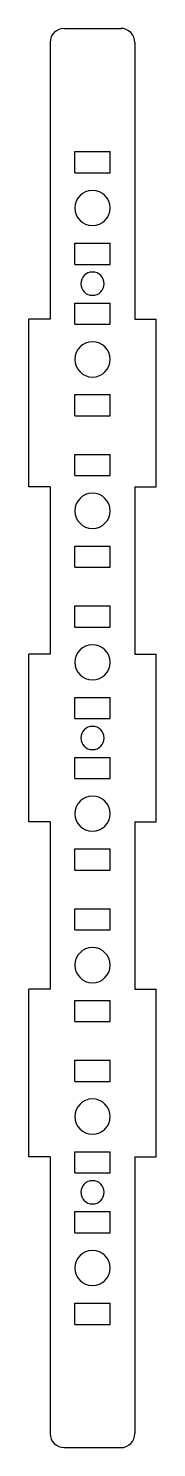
# Model space of a CAD drawing. Header units: millimetres. Extents: x -9 to 9, y -202 to 0.
import ezdxf

# ---------------------------------------------------------------- set-up
doc = ezdxf.new("R2010")
doc.units = ezdxf.units.MM
doc.layers.add('Shape2DView003', color=7, linetype='CONTINUOUS')

msp = doc.modelspace()

# ---------------------------------------------------------------- linework, layer by layer
at = {"layer": 'Shape2DView003'}
for p, q in [((-4, 0), (4, 0)), ((-6, -2), (-6, -41.29)), ((6, -2), (6, -41.29)), ((-2.5, -17.5), (2.5, -17.5)), ((-2.5, -20.5), (-2.5, -17.5)), ((2.5, -20.5), (2.5, -17.5)), ((-2.5, -20.5), (2.5, -20.5)), ((-2.5, -30.5), (2.5, -30.5)), ((-2.5, -33.5), (-2.5, -30.5)), ((2.5, -33.5), (2.5, -30.5)), ((-2.5, -33.5), (2.5, -33.5)), ((-2.5, -39), (2.5, -39)), ((-2.5, -42), (-2.5, -39)), ((2.5, -42), (2.5, -39)), ((-6, -41.29), (-9, -41.29)), ((-9, -65.07), (-9, -41.29)), ((-2.5, -42), (2.5, -42)), ((6, -41.29), (9, -41.29)), ((9, -65.07), (9, -41.29)), ((-2.5, -52), (2.5, -52)), ((-2.5, -55), (-2.5, -52)), ((2.5, -55), (2.5, -52)), ((-2.5, -55), (2.5, -55)), ((-2.5, -60.5), (2.5, -60.5)), ((-2.5, -63.5), (-2.5, -60.5)), ((2.5, -63.5), (2.5, -60.5)), ((-2.5, -63.5), (2.5, -63.5)), ((-6, -65.07), (-9, -65.07)), ((-6, -65.07), (-6, -88.86)), ((6, -65.07), (9, -65.07)), ((6, -65.07), (6, -88.86)), ((-2.5, -73.5), (2.5, -73.5)), ((-2.5, -76.5), (-2.5, -73.5)), ((2.5, -76.5), (2.5, -73.5)), ((-2.5, -76.5), (2.5, -76.5)), ((-2.5, -82), (2.5, -82)), ((-2.5, -85), (-2.5, -82)), ((2.5, -85), (2.5, -82)), ((-2.5, -85), (2.5, -85)), ((-6, -88.86), (-9, -88.86)), ((-9, -112.64), (-9, -88.86)), ((6, -88.86), (9, -88.86)), ((9, -112.64), (9, -88.86)), ((-2.5, -95), (2.5, -95)), ((-2.5, -98), (-2.5, -95)), ((2.5, -98), (2.5, -95)), ((-2.5, -98), (2.5, -98)), ((-2.5, -103.5), (2.5, -103.5)), ((-2.5, -106.5), (-2.5, -103.5)), ((2.5, -106.5), (2.5, -103.5)), ((-2.5, -106.5), (2.5, -106.5)), ((-6, -112.64), (-9, -112.64)), ((-6, -112.64), (-6, -136.43)), ((6, -112.64), (9, -112.64)), ((6, -112.64), (6, -136.43)), ((-2.5, -116.5), (2.5, -116.5)), ((-2.5, -119.5), (-2.5, -116.5)), ((2.5, -119.5), (2.5, -116.5)), ((-2.5, -119.5), (2.5, -119.5)), ((-2.5, -125), (2.5, -125)), ((-2.5, -128), (-2.5, -125)), ((2.5, -128), (2.5, -125)), ((-2.5, -128), (2.5, -128)), ((-6, -136.43), (-9, -136.43)), ((-9, -160.21), (-9, -136.43)), ((6, -136.43), (9, -136.43)), ((9, -160.21), (9, -136.43)), ((-2.5, -138), (2.5, -138)), ((-2.5, -141), (-2.5, -138)), ((2.5, -141), (2.5, -138)), ((-2.5, -141), (2.5, -141)), ((-2.5, -146.5), (2.5, -146.5)), ((-2.5, -149.5), (-2.5, -146.5)), ((2.5, -149.5), (2.5, -146.5)), ((-2.5, -149.5), (2.5, -149.5)), ((-6, -160.21), (-9, -160.21)), ((-6, -160.21), (-6, -199.5)), ((-2.5, -159.5), (2.5, -159.5)), ((-2.5, -162.5), (-2.5, -159.5)), ((2.5, -162.5), (2.5, -159.5)), ((6, -160.21), (9, -160.21)), ((6, -160.21), (6, -199.5)), ((-2.5, -162.5), (2.5, -162.5)), ((-2.5, -168), (2.5, -168)), ((-2.5, -171), (-2.5, -168)), ((2.5, -171), (2.5, -168)), ((-2.5, -171), (2.5, -171)), ((-2.5, -181), (2.5, -181)), ((-2.5, -184), (-2.5, -181)), ((2.5, -184), (2.5, -181)), ((-2.5, -184), (2.5, -184)), ((-4, -201.5), (4, -201.5))]:
    msp.add_line(p, q, dxfattribs=at)
for centre, major_axis, start_param, end_param in [((-4, -2), (0, 2), 0, -4.71239), ((4, -2), (0, 2), -1.5708, 0), ((0, -25.5), (0, 2.5), 0, 6.28318), ((0, -36.25), (0, 1.65), 0, 6.28318), ((0, -47), (0, 2.5), 0, 6.28318), ((0, -68.5), (0, 2.5), 0, 6.28318), ((0, -90), (0, 2.5), 0, 6.28318), ((0, -100.75), (0, 1.65), 0, 6.28318), ((0, -111.5), (0, 2.5), 0, 6.28318), ((0, -133), (0, 2.5), 0, 6.28318), ((0, -154.5), (0, 2.5), 0, 6.28318), ((0, -165.25), (0, 1.65), 0, 6.28318), ((0, -176), (0, 2.5), 0, 6.28318), ((-4, -199.5), (0, -2), 4.71239, 0), ((4, -199.5), (0, -2), 0, 1.5708)]:
    msp.add_ellipse(centre, major_axis=major_axis, ratio=1, start_param=start_param, end_param=end_param, dxfattribs=at)

doc.saveas('drawing.dxf')
